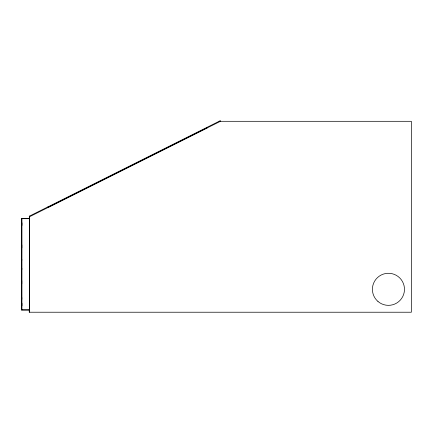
<?xml version="1.0" encoding="UTF-8"?>
<svg xmlns="http://www.w3.org/2000/svg" width="433" height="433" viewBox="0 0 433 433"><rect width="100%" height="100%" fill="white"/><g stroke="black" fill="none" stroke-linecap="round" stroke-linejoin="round"><path stroke-width="0.65" d="M21.65 263.941L21.672 218.324L29.309 218.324M29.303 309.876L21.672 309.876L21.688 264.254M21.818 299.376L21.823 268.222M21.785 260.504L21.807 218.703L29.439 218.703L29.439 310.023L21.802 310.023L21.785 280.687M21.812 297.52L21.802 310.023M21.796 225.663L21.807 222.686L21.807 225.452M21.812 303.062L21.802 306.039L21.796 303.273M21.666 223.488L21.672 222.097L21.677 223.569M21.677 304.708L21.672 306.099L21.666 304.626M219.098 121.305L411.35 121.305L411.35 312.225L29.238 312.225L29.238 309.525M206.503 127.611L207.748 127.611L48.799 207.088L47.554 207.088M29.504 216.235L29.238 218.264M21.807 218.703L21.818 248.039M21.672 218.324L21.688 243.232M21.672 309.876L21.655 293.688M21.655 284.963L21.655 295.03M29.504 216.099L29.504 312.225M21.823 244.872L21.823 269.575M21.785 259.151L21.785 283.853M21.688 242.973L21.65 285.228M220.164 120.775L29.238 216.235L29.504 216.765L220.429 121.305L220.164 120.775M377.949 301.444A16.037 16.037 0 0 0 404.189 292.34A16.037 16.037 0 0 0 383.183 274.165A16.037 16.037 0 0 0 377.949 301.444"/></g></svg>
